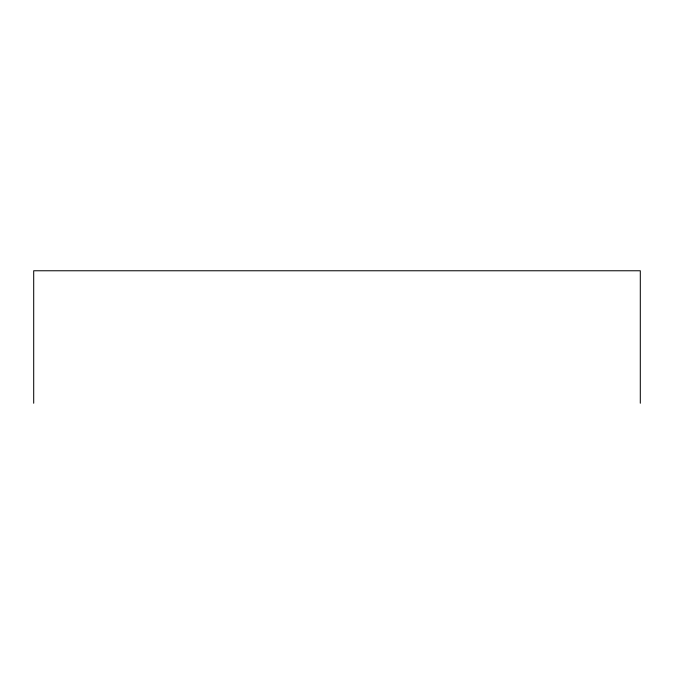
<?xml version="1.0" encoding="UTF-8"?>
<svg xmlns="http://www.w3.org/2000/svg" width="674" height="674" viewBox="0 0 674 674"><rect width="100%" height="100%" fill="white"/><g stroke="black" fill="none" stroke-linecap="round" stroke-linejoin="round"><path stroke-width="1.01" d="M640.3 403.237L640.3 270.763L33.7 270.763L33.7 403.237"/></g></svg>
